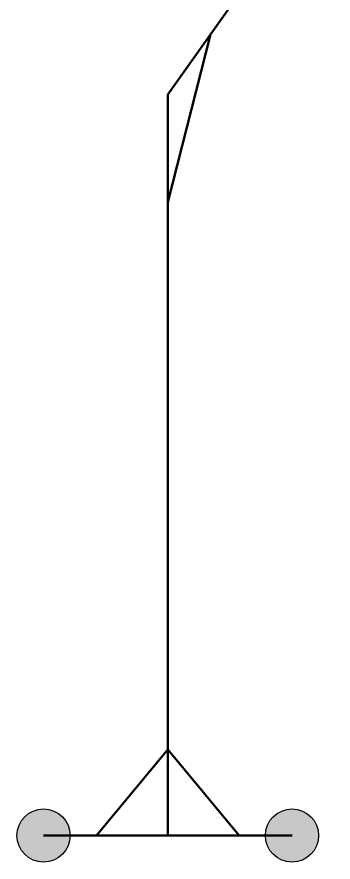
# Model space of a CAD drawing. Header units: millimetres. Extents: x -168 to 2937, y -666 to 1342.
# Drawn here: x 770.2 to 797.9, y 454.8 to 529.1 of the extents above; entities that cross this region are included whole.
import ezdxf

# ---------------------------------------------------------------- set-up
doc = ezdxf.new("R2010")
doc.units = ezdxf.units.MM

msp = doc.modelspace()

# ---------------------------------------------------------------- hatches: boundary and pattern name
h = msp.add_hatch(color=7)
h.paths.add_polyline_path([(845.065, 525.369, 1), (840.394, 525.369, 1)])
h.paths.add_polyline_path([(823.248, 525.369, 1), (818.577, 525.369, 1)])
h.paths.add_polyline_path([(796.671, 457.097, 1), (792, 457.097, 1)])
h.paths.add_polyline_path([(774.854, 457.097, 1), (770.183, 457.097, 1)])

# ---------------------------------------------------------------- linework, layer by layer
at = {"color": 253, "lineweight": 50}
for p, q in [((831.821, 590.503), (783.427, 522.23)), ((783.427, 512.784), (787.18, 527.526)), ((783.427, 522.23), (783.427, 457.097)), ((777.16, 457.097), (783.427, 464.646)), ((789.694, 457.097), (783.427, 464.646)), ((772.519, 457.097), (794.336, 457.097))]:
    msp.add_line(p, q, dxfattribs=at)
for centre in [(772.519, 457.097), (794.336, 457.097)]:
    msp.add_circle(centre, 2.336)

doc.saveas('drawing.dxf')
